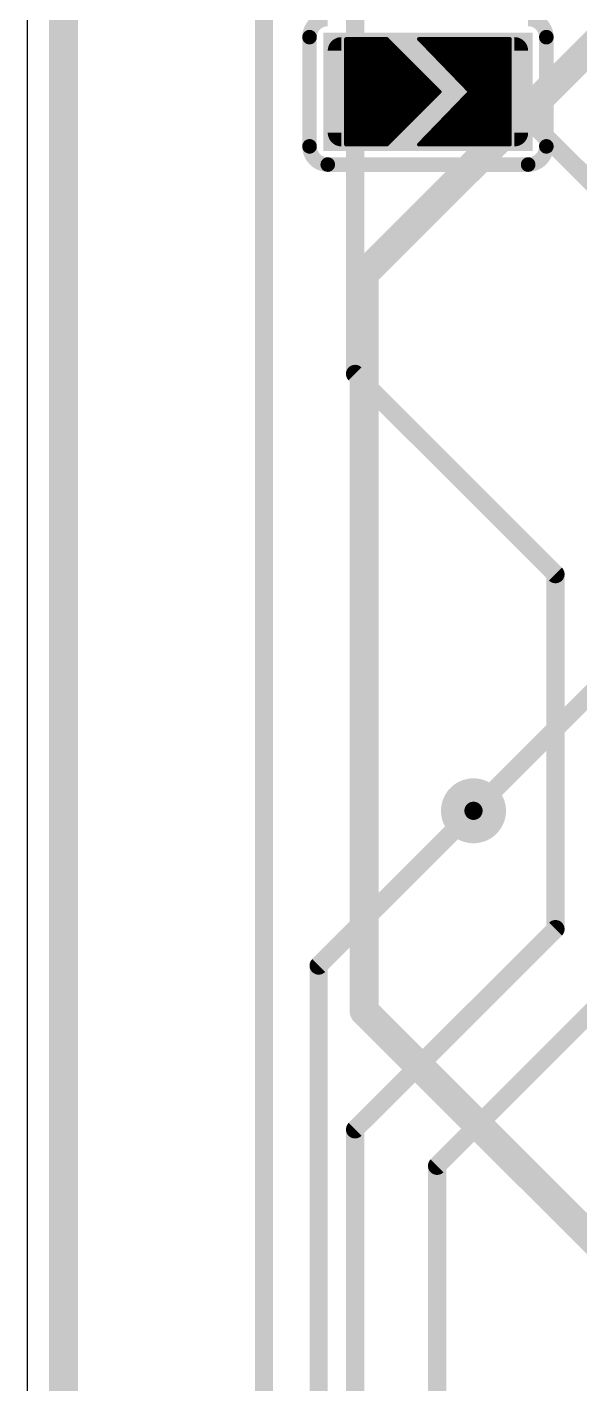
# Model space of a CAD drawing. Extents: x -37 to 43, y -51 to 71.
# Drawn here: x -27.94 to -20.23, y -21.2 to -2.27 of the extents above; entities that cross this region are included whole.
import ezdxf

# ---------------------------------------------------------------- set-up
doc = ezdxf.new("R2010")
doc.units = 0
for name, color, linetype in [('1', 12, 'CONTINUOUS'), ('16', 132, 'CONTINUOUS'), ('18', 110, 'CONTINUOUS'), ('20', 53, 'CONTINUOUS'), ('21', 40, 'CONTINUOUS'), ('22', 6, 'CONTINUOUS'), ('23', 40, 'CONTINUOUS'), ('29', 253, 'CONTINUOUS')]:
    doc.layers.add(name, color=color, linetype=linetype)

# ---------------------------------------------------------------- blocks, each defined once
blk = doc.blocks.new('RECT')
blk.add_solid([(-0.5, -0.5), (0.5, -0.5), (-0.5, 0.5), (0.5, 0.5)])
blk = doc.blocks.new('RECT121920X243840R50')
at = {"const_width": 0.1905}
blk.add_lwpolyline([(0.2858, -0.5715), (0.2858, 0.5715, 0.4142), (0.1905, 0.6668), (-0.1905, 0.6668, 0.4142), (-0.2858, 0.5715), (-0.2858, -0.5715, 0.4142), (-0.1905, -0.6668), (0.1905, -0.6668, 0.4142)], format="xyb", close=True, dxfattribs=at)
blk.add_solid([(-0.2159, -0.5969), (0.2159, -0.5969), (-0.2159, 0.5969), (0.2159, 0.5969)])
blk = doc.blocks.new('ROUNDV')
at = {"const_width": 0.5}
blk.add_lwpolyline([(0, -0.25, 1), (0, 0.25, 1), (0, -0.25)], format="xyb", dxfattribs=at)

msp = doc.modelspace()

# ---------------------------------------------------------------- linework, layer by layer
at = {"layer": '1'}
for points, const_width in [([(-27.432, 52.832), (-27.432, -43.18)], 0.4064), ([(-24.638, -40.132), (-24.638, 13.462)], 0.254), ([(-23.368, 9.525), (-23.368, -3.175)], 0.254), ([(-23.495, -2.4384), (-22.9235, -2.4384)], 0.0508), ([(-23.495, -3.9116), (-23.495, -2.4384)], 0.0508), ([(-22.9235, -2.4384), (-22.1869, -3.175)], 0.0508), ([(-22.479, -2.4384), (-21.7678, -3.175)], 0.0508), ([(-21.209, -2.4384), (-22.479, -2.4384)], 0.0508), ([(-21.209, -3.9116), (-21.209, -2.4384)], 0.0508), ([(-23.495, -2.4892), (-22.8727, -2.4892)], 0.0508), ([(-23.495, -2.54), (-22.8219, -2.54)], 0.0508), ([(-23.495, -2.5908), (-22.7711, -2.5908)], 0.0508), ([(-23.495, -2.6416), (-22.7203, -2.6416)], 0.0508), ([(-22.43, -2.4892), (-21.209, -2.4892)], 0.0508), ([(-22.3809, -2.54), (-21.209, -2.54)], 0.0508), ([(-22.3319, -2.5908), (-21.209, -2.5908)], 0.0508), ([(-22.2828, -2.6416), (-21.209, -2.6416)], 0.0508), ([(-23.495, -2.6924), (-22.6695, -2.6924)], 0.0508), ([(-23.495, -2.7432), (-22.6187, -2.7432)], 0.0508), ([(-23.495, -2.794), (-22.5679, -2.794)], 0.0508), ([(-23.495, -2.8448), (-22.5171, -2.8448)], 0.0508), ([(-22.2338, -2.6924), (-21.209, -2.6924)], 0.0508), ([(-22.1847, -2.7432), (-21.209, -2.7432)], 0.0508), ([(-22.1357, -2.794), (-21.209, -2.794)], 0.0508), ([(-22.0866, -2.8448), (-21.209, -2.8448)], 0.0508), ([(-23.495, -2.8956), (-22.4663, -2.8956)], 0.0508), ([(-23.495, -2.9464), (-22.4155, -2.9464)], 0.0508), ([(-23.495, -2.9972), (-22.3647, -2.9972)], 0.0508), ([(-23.495, -3.048), (-22.3139, -3.048)], 0.0508), ([(-22.0376, -2.8956), (-21.209, -2.8956)], 0.0508), ([(-21.9885, -2.9464), (-21.209, -2.9464)], 0.0508), ([(-21.9395, -2.9972), (-21.209, -2.9972)], 0.0508), ([(-21.8904, -3.048), (-21.209, -3.048)], 0.0508), ([(-23.495, -3.0988), (-22.2631, -3.0988)], 0.0508), ([(-23.495, -3.1496), (-22.2123, -3.1496)], 0.0508), ([(-23.495, -3.2004), (-22.2123, -3.2004)], 0.0508), ([(-23.368, -3.175), (-23.368, -7.112)], 0.254), ([(-22.1869, -3.175), (-22.9235, -3.9116)], 0.0508), ([(-21.7678, -3.175), (-22.479, -3.9116)], 0.0508), ([(-21.8414, -3.0988), (-21.209, -3.0988)], 0.0508), ([(-21.7923, -3.1496), (-21.209, -3.1496)], 0.0508), ([(-21.7923, -3.2004), (-21.209, -3.2004)], 0.0508), ([(-21.336, -3.175), (-18.542, -5.969)], 0.254), ([(-23.495, -3.2512), (-22.2631, -3.2512)], 0.0508), ([(-23.495, -3.302), (-22.3139, -3.302)], 0.0508), ([(-23.495, -3.3528), (-22.3647, -3.3528)], 0.0508), ([(-23.495, -3.4036), (-22.4155, -3.4036)], 0.0508), ([(-21.9885, -3.4036), (-21.209, -3.4036)], 0.0508), ([(-21.9395, -3.3528), (-21.209, -3.3528)], 0.0508), ([(-21.8904, -3.302), (-21.209, -3.302)], 0.0508), ([(-21.8414, -3.2512), (-21.209, -3.2512)], 0.0508), ([(-23.495, -3.4544), (-22.4663, -3.4544)], 0.0508), ([(-23.495, -3.5052), (-22.5171, -3.5052)], 0.0508), ([(-23.495, -3.556), (-22.5679, -3.556)], 0.0508), ([(-23.495, -3.6068), (-22.6187, -3.6068)], 0.0508), ([(-22.1847, -3.6068), (-21.209, -3.6068)], 0.0508), ([(-22.1357, -3.556), (-21.209, -3.556)], 0.0508), ([(-22.0866, -3.5052), (-21.209, -3.5052)], 0.0508), ([(-22.0376, -3.4544), (-21.209, -3.4544)], 0.0508), ([(-23.495, -3.6576), (-22.6695, -3.6576)], 0.0508), ([(-23.495, -3.7084), (-22.7203, -3.7084)], 0.0508), ([(-23.495, -3.7592), (-22.7711, -3.7592)], 0.0508), ([(-23.495, -3.81), (-22.8219, -3.81)], 0.0508), ([(-22.3809, -3.81), (-21.209, -3.81)], 0.0508), ([(-22.3319, -3.7592), (-21.209, -3.7592)], 0.0508), ([(-22.2828, -3.7084), (-21.209, -3.7084)], 0.0508), ([(-22.2338, -3.6576), (-21.209, -3.6576)], 0.0508), ([(-23.495, -3.8608), (-22.8727, -3.8608)], 0.0508), ([(-22.9235, -3.9116), (-23.495, -3.9116)], 0.0508), ([(-23.495, -3.9116), (-22.9235, -3.9116)], 0.0508), ([(-22.479, -3.9116), (-21.209, -3.9116)], 0.0508), ([(-22.479, -3.9116), (-21.209, -3.9116)], 0.0508), ([(-22.43, -3.8608), (-21.209, -3.8608)], 0.0508), ([(-23.368, -7.112), (-20.574, -9.906)], 0.254), ([(-20.574, -9.906), (-20.574, -14.859)], 0.254), ([(-22.225, -18.161), (-16.256, -12.192)], 0.254), ([(-23.876, -15.367), (-21.717, -13.208)], 0.254), ([(-20.574, -14.859), (-23.368, -17.653)], 0.254), ([(-23.876, -38.354), (-23.876, -15.367)], 0.254), ([(-23.368, -17.653), (-23.368, -28.321)], 0.254), ([(-22.225, -18.161), (-22.225, -26.482)], 0.254)]:
    msp.add_lwpolyline(points, dxfattribs=dict(at, const_width=const_width))
for points, const_width in [([(-23.495, -2.4257, 1), (-23.495, -2.4511)], 0.0254), ([(-23.4823, -2.4384, 1), (-23.5077, -2.4384)], 0.0254), ([(-22.9145, -2.4294, 1), (-22.9325, -2.4474)], 0.0254), ([(-22.9235, -2.4511, 1), (-22.9235, -2.4257)], 0.0254), ([(-22.4699, -2.4296, 1), (-22.4881, -2.4472)], 0.0254), ([(-22.479, -2.4257, 1), (-22.479, -2.4511)], 0.0254), ([(-21.1963, -2.4384, 1), (-21.2217, -2.4384)], 0.0254), ([(-21.209, -2.4511, 1), (-21.209, -2.4257)], 0.0254), ([(-23.495, -2.4765, 1), (-23.495, -2.5019)], 0.0254), ([(-23.495, -2.5273, 1), (-23.495, -2.5527)], 0.0254), ([(-23.495, -2.5781, 1), (-23.495, -2.6035)], 0.0254), ([(-23.495, -2.6289, 1), (-23.495, -2.6543)], 0.0254), ([(-22.8727, -2.5019, 1), (-22.8727, -2.4765)], 0.0254), ([(-22.8219, -2.5527, 1), (-22.8219, -2.5273)], 0.0254), ([(-22.7711, -2.6035, 1), (-22.7711, -2.5781)], 0.0254), ([(-22.7203, -2.6543, 1), (-22.7203, -2.6289)], 0.0254), ([(-22.43, -2.4765, 1), (-22.43, -2.5019)], 0.0254), ([(-22.3809, -2.5273, 1), (-22.3809, -2.5527)], 0.0254), ([(-22.3319, -2.5781, 1), (-22.3319, -2.6035)], 0.0254), ([(-22.2828, -2.6289, 1), (-22.2828, -2.6543)], 0.0254), ([(-21.209, -2.5019, 1), (-21.209, -2.4765)], 0.0254), ([(-21.209, -2.5527, 1), (-21.209, -2.5273)], 0.0254), ([(-21.209, -2.6035, 1), (-21.209, -2.5781)], 0.0254), ([(-21.209, -2.6543, 1), (-21.209, -2.6289)], 0.0254), ([(-23.495, -2.6797, 1), (-23.495, -2.7051)], 0.0254), ([(-23.495, -2.7305, 1), (-23.495, -2.7559)], 0.0254), ([(-23.495, -2.7813, 1), (-23.495, -2.8067)], 0.0254), ([(-23.495, -2.8321, 1), (-23.495, -2.8575)], 0.0254), ([(-22.6695, -2.7051, 1), (-22.6695, -2.6797)], 0.0254), ([(-22.6187, -2.7559, 1), (-22.6187, -2.7305)], 0.0254), ([(-22.5679, -2.8067, 1), (-22.5679, -2.7813)], 0.0254), ([(-22.5171, -2.8575, 1), (-22.5171, -2.8321)], 0.0254), ([(-22.2338, -2.6797, 1), (-22.2338, -2.7051)], 0.0254), ([(-22.1847, -2.7305, 1), (-22.1847, -2.7559)], 0.0254), ([(-22.1357, -2.7813, 1), (-22.1357, -2.8067)], 0.0254), ([(-22.0866, -2.8321, 1), (-22.0866, -2.8575)], 0.0254), ([(-21.209, -2.7051, 1), (-21.209, -2.6797)], 0.0254), ([(-21.209, -2.7559, 1), (-21.209, -2.7305)], 0.0254), ([(-21.209, -2.8067, 1), (-21.209, -2.7813)], 0.0254), ([(-21.209, -2.8575, 1), (-21.209, -2.8321)], 0.0254), ([(-23.495, -2.8829, 1), (-23.495, -2.9083)], 0.0254), ([(-23.495, -2.9337, 1), (-23.495, -2.9591)], 0.0254), ([(-23.495, -2.9845, 1), (-23.495, -3.0099)], 0.0254), ([(-23.495, -3.0353, 1), (-23.495, -3.0607)], 0.0254), ([(-22.4663, -2.9083, 1), (-22.4663, -2.8829)], 0.0254), ([(-22.4155, -2.9591, 1), (-22.4155, -2.9337)], 0.0254), ([(-22.3647, -3.0099, 1), (-22.3647, -2.9845)], 0.0254), ([(-22.3139, -3.0607, 1), (-22.3139, -3.0353)], 0.0254), ([(-22.0376, -2.8829, 1), (-22.0376, -2.9083)], 0.0254), ([(-21.9885, -2.9337, 1), (-21.9885, -2.9591)], 0.0254), ([(-21.9395, -2.9845, 1), (-21.9395, -3.0099)], 0.0254), ([(-21.8904, -3.0353, 1), (-21.8904, -3.0607)], 0.0254), ([(-21.209, -2.9083, 1), (-21.209, -2.8829)], 0.0254), ([(-21.209, -2.9591, 1), (-21.209, -2.9337)], 0.0254), ([(-21.209, -3.0099, 1), (-21.209, -2.9845)], 0.0254), ([(-21.209, -3.0607, 1), (-21.209, -3.0353)], 0.0254), ([(-23.495, -3.0861, 1), (-23.495, -3.1115)], 0.0254), ([(-23.495, -3.1369, 1), (-23.495, -3.1623)], 0.0254), ([(-23.495, -3.1877, 1), (-23.495, -3.2131)], 0.0254), ([(-23.3045, -3.175, 1), (-23.4315, -3.175)], 0.127), ([(-23.4315, -3.175, 1), (-23.3045, -3.175)], 0.127), ([(-22.2631, -3.1115, 1), (-22.2631, -3.0861)], 0.0254), ([(-22.2123, -3.1623, 1), (-22.2123, -3.1369)], 0.0254), ([(-22.2123, -3.2131, 1), (-22.2123, -3.1877)], 0.0254), ([(-22.1779, -3.184, 1), (-22.1959, -3.166)], 0.0254), ([(-22.1959, -3.184, 1), (-22.1779, -3.166)], 0.0254), ([(-21.8414, -3.0861, 1), (-21.8414, -3.1115)], 0.0254), ([(-21.7923, -3.1369, 1), (-21.7923, -3.1623)], 0.0254), ([(-21.7923, -3.1877, 1), (-21.7923, -3.2131)], 0.0254), ([(-21.7587, -3.1838, 1), (-21.7769, -3.1662)], 0.0254), ([(-21.7769, -3.1838, 1), (-21.7587, -3.1662)], 0.0254), ([(-21.2911, -3.1301, 1), (-21.3809, -3.2199)], 0.127), ([(-21.209, -3.1115, 1), (-21.209, -3.0861)], 0.0254), ([(-21.209, -3.1623, 1), (-21.209, -3.1369)], 0.0254), ([(-21.209, -3.2131, 1), (-21.209, -3.1877)], 0.0254), ([(-23.495, -3.2385, 1), (-23.495, -3.2639)], 0.0254), ([(-23.495, -3.2893, 1), (-23.495, -3.3147)], 0.0254), ([(-23.495, -3.3401, 1), (-23.495, -3.3655)], 0.0254), ([(-23.495, -3.3909, 1), (-23.495, -3.4163)], 0.0254), ([(-22.4155, -3.4163, 1), (-22.4155, -3.3909)], 0.0254), ([(-22.3647, -3.3655, 1), (-22.3647, -3.3401)], 0.0254), ([(-22.3139, -3.3147, 1), (-22.3139, -3.2893)], 0.0254), ([(-22.2631, -3.2639, 1), (-22.2631, -3.2385)], 0.0254), ([(-21.9885, -3.3909, 1), (-21.9885, -3.4163)], 0.0254), ([(-21.9395, -3.3401, 1), (-21.9395, -3.3655)], 0.0254), ([(-21.8904, -3.2893, 1), (-21.8904, -3.3147)], 0.0254), ([(-21.8414, -3.2385, 1), (-21.8414, -3.2639)], 0.0254), ([(-21.209, -3.2639, 1), (-21.209, -3.2385)], 0.0254), ([(-21.209, -3.3147, 1), (-21.209, -3.2893)], 0.0254), ([(-21.209, -3.3655, 1), (-21.209, -3.3401)], 0.0254), ([(-21.209, -3.4163, 1), (-21.209, -3.3909)], 0.0254), ([(-23.495, -3.4417, 1), (-23.495, -3.4671)], 0.0254), ([(-23.495, -3.4925, 1), (-23.495, -3.5179)], 0.0254), ([(-23.495, -3.5433, 1), (-23.495, -3.5687)], 0.0254), ([(-23.495, -3.5941, 1), (-23.495, -3.6195)], 0.0254), ([(-22.6187, -3.6195, 1), (-22.6187, -3.5941)], 0.0254), ([(-22.5679, -3.5687, 1), (-22.5679, -3.5433)], 0.0254), ([(-22.5171, -3.5179, 1), (-22.5171, -3.4925)], 0.0254), ([(-22.4663, -3.4671, 1), (-22.4663, -3.4417)], 0.0254), ([(-22.1847, -3.5941, 1), (-22.1847, -3.6195)], 0.0254), ([(-22.1357, -3.5433, 1), (-22.1357, -3.5687)], 0.0254), ([(-22.0866, -3.4925, 1), (-22.0866, -3.5179)], 0.0254), ([(-22.0376, -3.4417, 1), (-22.0376, -3.4671)], 0.0254), ([(-21.209, -3.4671, 1), (-21.209, -3.4417)], 0.0254), ([(-21.209, -3.5179, 1), (-21.209, -3.4925)], 0.0254), ([(-21.209, -3.5687, 1), (-21.209, -3.5433)], 0.0254), ([(-21.209, -3.6195, 1), (-21.209, -3.5941)], 0.0254), ([(-23.495, -3.6449, 1), (-23.495, -3.6703)], 0.0254), ([(-23.495, -3.6957, 1), (-23.495, -3.7211)], 0.0254), ([(-23.495, -3.7465, 1), (-23.495, -3.7719)], 0.0254), ([(-23.495, -3.7973, 1), (-23.495, -3.8227)], 0.0254), ([(-22.8219, -3.8227, 1), (-22.8219, -3.7973)], 0.0254), ([(-22.7711, -3.7719, 1), (-22.7711, -3.7465)], 0.0254), ([(-22.7203, -3.7211, 1), (-22.7203, -3.6957)], 0.0254), ([(-22.6695, -3.6703, 1), (-22.6695, -3.6449)], 0.0254), ([(-22.3809, -3.7973, 1), (-22.3809, -3.8227)], 0.0254), ([(-22.3319, -3.7465, 1), (-22.3319, -3.7719)], 0.0254), ([(-22.2828, -3.6957, 1), (-22.2828, -3.7211)], 0.0254), ([(-22.2338, -3.6449, 1), (-22.2338, -3.6703)], 0.0254), ([(-21.209, -3.6703, 1), (-21.209, -3.6449)], 0.0254), ([(-21.209, -3.7211, 1), (-21.209, -3.6957)], 0.0254), ([(-21.209, -3.7719, 1), (-21.209, -3.7465)], 0.0254), ([(-21.209, -3.8227, 1), (-21.209, -3.7973)], 0.0254), ([(-23.495, -3.8481, 1), (-23.495, -3.8735)], 0.0254), ([(-23.495, -3.8989, 1), (-23.495, -3.9243)], 0.0254), ([(-23.495, -3.8989, 1), (-23.495, -3.9243)], 0.0254), ([(-23.5077, -3.9116, 1), (-23.4823, -3.9116)], 0.0254), ([(-22.9325, -3.9026, 1), (-22.9145, -3.9206)], 0.0254), ([(-22.9235, -3.9243, 1), (-22.9235, -3.8989)], 0.0254), ([(-22.9235, -3.9243, 1), (-22.9235, -3.8989)], 0.0254), ([(-22.8727, -3.8735, 1), (-22.8727, -3.8481)], 0.0254), ([(-22.479, -3.8989, 1), (-22.479, -3.9243)], 0.0254), ([(-22.479, -3.8989, 1), (-22.479, -3.9243)], 0.0254), ([(-22.4881, -3.9028, 1), (-22.4699, -3.9204)], 0.0254), ([(-22.43, -3.8481, 1), (-22.43, -3.8735)], 0.0254), ([(-21.2217, -3.9116, 1), (-21.1963, -3.9116)], 0.0254), ([(-21.209, -3.8735, 1), (-21.209, -3.8481)], 0.0254), ([(-21.209, -3.9243, 1), (-21.209, -3.8989)], 0.0254), ([(-21.209, -3.9243, 1), (-21.209, -3.8989)], 0.0254), ([(-23.3231, -7.0671, 1), (-23.4129, -7.1569)], 0.127), ([(-23.4315, -7.112, 1), (-23.3045, -7.112)], 0.127), ([(-20.5105, -9.906, 1), (-20.6375, -9.906)], 0.127), ([(-20.6189, -9.9509, 1), (-20.5291, -9.8611)], 0.127), ([(-21.6721, -13.2529, 1), (-21.7619, -13.1631)], 0.127), ([(-20.5291, -14.9039, 1), (-20.6189, -14.8141)], 0.127), ([(-20.6375, -14.859, 1), (-20.5105, -14.859)], 0.127), ([(-23.8125, -15.367, 1), (-23.9395, -15.367)], 0.127), ([(-23.9209, -15.3221, 1), (-23.8311, -15.4119)], 0.127), ([(-23.3045, -17.653, 1), (-23.4315, -17.653)], 0.127), ([(-23.4129, -17.6081, 1), (-23.3231, -17.6979)], 0.127), ([(-22.1615, -18.161, 1), (-22.2885, -18.161)], 0.127), ([(-22.2699, -18.1161, 1), (-22.1801, -18.2059)], 0.127)]:
    msp.add_lwpolyline(points, format="xyb", dxfattribs=dict(at, const_width=const_width))
at = {"layer": '16'}
for points, const_width in [([(-27.432, 52.578), (-27.432, -43.434)], 0.4064), ([(-23.241, -5.715), (-16.891, 0.635)], 0.4064), ([(-23.241, -16.002), (-23.241, -5.715)], 0.4064), ([(-21.717, -13.208), (-19.431, -10.922)], 0.254), ([(-16.129, -23.114), (-23.241, -16.002)], 0.4064)]:
    msp.add_lwpolyline(points, dxfattribs=dict(at, const_width=const_width))
for points, const_width in [([(-23.1394, -5.715, 1), (-23.3426, -5.715)], 0.2032), ([(-23.3128, -5.6432, 1), (-23.1692, -5.7868)], 0.2032), ([(-21.7619, -13.1631, 1), (-21.6721, -13.2529)], 0.127), ([(-23.3426, -16.002, 1), (-23.1394, -16.002)], 0.2032), ([(-23.1692, -15.9302, 1), (-23.3128, -16.0738)], 0.2032)]:
    msp.add_lwpolyline(points, format="xyb", dxfattribs=dict(at, const_width=const_width))
at = {"layer": '20'}
msp.add_line((-27.94, 48.26), (-27.94, -38.1), dxfattribs=at)
at = {"layer": '21'}
for points, const_width in [([(-23.749, -2.159, 0.4142), (-24.003, -2.413)], 0.2032), ([(-20.701, -2.413, 0.4142), (-20.955, -2.159)], 0.2032), ([(-23.9522, -2.413, 1), (-24.0538, -2.413)], 0.1016), ([(-24.0538, -2.413, 1), (-23.9522, -2.413)], 0.1016), ([(-20.6502, -2.413, 1), (-20.7518, -2.413)], 0.1016), ([(-20.7518, -2.413, 1), (-20.6502, -2.413)], 0.1016), ([(-24.003, -3.937, 0.4142), (-23.749, -4.191)], 0.2032), ([(-23.9522, -3.937, 1), (-24.0538, -3.937)], 0.1016), ([(-24.0538, -3.937, 1), (-23.9522, -3.937)], 0.1016), ([(-20.955, -4.191, 0.4142), (-20.701, -3.937)], 0.2032), ([(-20.6502, -3.937, 1), (-20.7518, -3.937)], 0.1016), ([(-20.7518, -3.937, 1), (-20.6502, -3.937)], 0.1016), ([(-23.749, -4.1402, 1), (-23.749, -4.2418)], 0.1016), ([(-23.749, -4.2418, 1), (-23.749, -4.1402)], 0.1016), ([(-20.955, -4.1402, 1), (-20.955, -4.2418)], 0.1016), ([(-20.955, -4.2418, 1), (-20.955, -4.1402)], 0.1016)]:
    msp.add_lwpolyline(points, format="xyb", dxfattribs=dict(at, const_width=const_width))
at = {"layer": '21', "const_width": 0.2032}
for points in [[(-24.003, -3.937), (-24.003, -2.413)], [(-20.701, -3.937), (-20.701, -2.413)], [(-20.955, -4.191), (-23.749, -4.191)]]:
    msp.add_lwpolyline(points, dxfattribs=at)
at = {"layer": '22', "const_width": 0.127}
msp.add_lwpolyline([(-27.3, 47.5), (-27.3, -37.4)], dxfattribs=at)
at = {"layer": '23'}
msp.add_point((-22.352, -3.175), dxfattribs=at)

# ---------------------------------------------------------------- block references
at = {"layer": '1'}
for p in [(-23.368, -3.175), (-21.336, -3.175)]:
    msp.add_blockref('RECT121920X243840R50', p, dxfattribs=at)
at = {"layer": '18', "xscale": 0.9064, "yscale": 0.9064}
msp.add_blockref('ROUNDV', (-21.717, -13.208), dxfattribs=at)
msp.add_blockref('ROUNDV', (-21.717, -13.208), dxfattribs=at)
at = {"layer": '29', "xscale": 2.921, "yscale": 1.651}
msp.add_blockref('RECT', (-22.352, -3.175), dxfattribs=at)

doc.saveas('drawing.dxf')
